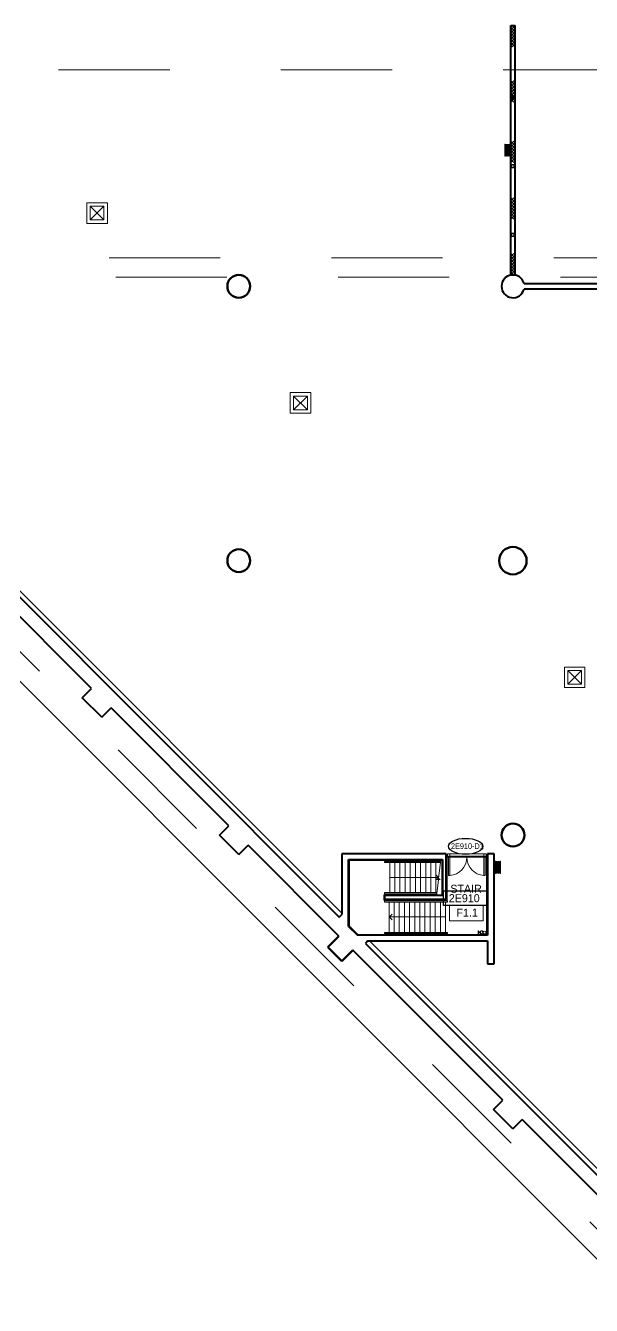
# Model space of a CAD drawing. Header units: metres. Extents: x 1807 to 3745, y 842 to 1968.
# Drawn here: x 3308.7 to 3333.4, y 1335.4 to 1391.4 of the extents above; entities that cross this region are included whole.
import ezdxf
from ezdxf.enums import TextEntityAlignment as Align

# ---------------------------------------------------------------- set-up
doc = ezdxf.new("R2010")
doc.units = ezdxf.units.M
doc.header["$MEASUREMENT"] = 0
doc.linetypes.add('DGN1', pattern=[7.299439, 0, -7.299439])
doc.linetypes.add('DGN2', pattern=[9.732586, 4.866293, -4.866293])
doc.layers.get('0').update_dxf_attribs({"lineweight": 0})
for name, color, linetype, lineweight in [('Level 1', 7, 'Continuous', 0), ('Level 31', 7, 'Continuous', 0), ('Level 33', 7, 'Continuous', 0), ('Primary Door', 7, 'Continuous', 0), ('TRIRIGA DOOR BOX', 7, 'Continuous', 0)]:
    doc.layers.add(name, color=color, linetype=linetype, lineweight=lineweight)
doc.styles.add('Style-CHAR_FAST_FONT', font='CHAR_FAST_FONT.shx', dxfattribs={"height": 0.2})

# ---------------------------------------------------------------- blocks, each defined once
blk = doc.blocks.new('AnonymusCell_160')
at = {"layer": 'Primary Door', "color": 7, "linetype": 'Continuous', "lineweight": 30}
blk.add_ellipse((0, 0), major_axis=(0.75, 0), ratio=0.466667, dxfattribs=at)
at = {"layer": 'Primary Door', "color": 7, "linetype": 'Continuous', "lineweight": 30, "style": 'Style-CHAR_FAST_FONT', "width": 0.799986}
blk.add_text('2E910-D1', height=0.25, dxfattribs=at).set_placement((-0.643, 0.133), align=Align.TOP_LEFT)
blk = doc.blocks.new('RFNUM4_30')
at = {"layer": 'Level 33', "color": 7, "linetype": 'Continuous', "lineweight": 13, "extrusion": (0, 0, -1)}
blk.add_lwpolyline([(0.00203, -0.00207), (-0.00782, -0.00207), (-0.00782, 0.00235), (0.00203, 0.00235)], close=True, dxfattribs=at)
at = {"layer": 'Level 33', "color": 7, "linetype": 'Continuous', "lineweight": 13, "extrusion": (0, 0, -1), "style": 'Style-CHAR_FAST_FONT'}
blk.add_text('F1.1', height=0.002333, rotation=180, dxfattribs=at).set_placement((-0.00002, 0), align=Align.MIDDLE_LEFT)

msp = doc.modelspace()

# ---------------------------------------------------------------- linework, layer by layer
at = {"layer": 'Level 1', "color": 7, "linetype": 'DGN2', "lineweight": 0}
for p, q in [((3371.21, 1301.234), (3257.21, 1415.234)), ((3334.44, 1389.46), (3254, 1389.46)), ((3336.651, 1381.24), (3254, 1381.24)), ((3336.943, 1380.4), (3254, 1380.4))]:
    msp.add_line(p, q, dxfattribs=at)
at = {"layer": 'Level 1', "color": 7, "linetype": 'Continuous', "lineweight": 40}
for p, q in [((3329.9, 1391.4), (3330.1, 1391.4)), ((3329.9, 1380.5), (3329.9, 1391.4)), ((3330.1, 1380.5), (3330.1, 1391.4)), ((3329.9, 1380.5), (3330.1, 1380.5)), ((3330.484, 1380.125), (3341.413, 1380.125)), ((3341.413, 1379.875), (3330.484, 1379.875)), ((3299.549, 1375.264), (3322.399, 1352.414)), ((3311.558, 1362.407), (3306.407, 1367.558)), ((3311.151, 1362), (3311.558, 1362.407)), ((3312, 1361.151), (3311.151, 1362)), ((3312, 1361.151), (3312.407, 1361.558)), ((3317.558, 1356.407), (3312.407, 1361.558)), ((3317.151, 1356), (3317.558, 1356.407)), ((3318, 1355.151), (3317.151, 1356)), ((3318, 1355.151), (3318.407, 1355.558)), ((3322.383, 1351.582), (3318.407, 1355.558)), ((3327.08, 1355.18), (3322.505, 1355.18)), ((3322.505, 1355.18), (3322.505, 1352.52)), ((3327.08, 1353.195), (3327.08, 1355.18)), ((3329.18, 1355.18), (3328.88, 1355.18)), ((3328.88, 1355.18), (3328.88, 1351.62)), ((3329.18, 1351.37), (3329.18, 1355.18)), ((3322.805, 1352.008), (3322.805, 1354.93)), ((3322.805, 1354.93), (3326.92, 1354.93)), ((3326.92, 1354.93), (3326.92, 1353.355)), ((3326.92, 1353.355), (3324.38, 1353.355)), ((3324.38, 1353.355), (3324.38, 1353.195)), ((3324.38, 1353.195), (3327.08, 1353.195)), ((3322.399, 1352.414), (3322.505, 1352.52)), ((3322.805, 1352.008), (3323.193, 1351.62)), ((3328.88, 1351.62), (3323.193, 1351.62)), ((3323.655, 1351.37), (3323.549, 1351.264)), ((3323.549, 1351.264), (3345.314, 1329.499)), ((3323.655, 1351.37), (3328.88, 1351.37)), ((3328.88, 1351.37), (3328.88, 1350.37)), ((3329.18, 1350.37), (3329.18, 1351.37)), ((3329.558, 1344.407), (3322.994, 1350.97)), ((3328.88, 1350.37), (3329.18, 1350.37)), ((3329.151, 1344), (3329.558, 1344.407)), ((3330, 1343.151), (3329.151, 1344)), ((3330, 1343.151), (3330.407, 1343.558)), ((3335.558, 1338.407), (3330.407, 1343.558))]:
    msp.add_line(p, q, dxfattribs=at)
at = {"layer": 'Level 1', "color": 7, "linetype": 'Continuous', "lineweight": 0}
for p, q in [((3330.1, 1391.4), (3329.9, 1391.2)), ((3329.9, 1391.333), (3329.967, 1391.4)), ((3329.967, 1391.4), (3330.1, 1391.267)), ((3330.1, 1391.133), (3329.9, 1391.333)), ((3330.1, 1391.267), (3329.9, 1391.067)), ((3329.9, 1391.2), (3330.1, 1391)), ((3329.9, 1390.933), (3330.1, 1391.133)), ((3329.9, 1391.067), (3330.1, 1390.867)), ((3330.1, 1391), (3329.9, 1390.8)), ((3330.1, 1390.733), (3329.9, 1390.933)), ((3330.1, 1390.867), (3329.9, 1390.667)), ((3329.9, 1390.8), (3330.1, 1390.6)), ((3329.9, 1390.533), (3330.1, 1390.733)), ((3329.9, 1390.667), (3330.1, 1390.467)), ((3329.967, 1390.467), (3329.9, 1390.533)), ((3330.1, 1390.6), (3329.967, 1390.467)), ((3329.9, 1388.855), (3330.033, 1388.988)), ((3330.1, 1388.788), (3329.9, 1388.988)), ((3330.1, 1388.922), (3329.9, 1388.722)), ((3330.1, 1388.655), (3329.9, 1388.855)), ((3329.9, 1388.588), (3330.1, 1388.788)), ((3329.9, 1388.722), (3330.1, 1388.522)), ((3329.9, 1388.455), (3330.1, 1388.655)), ((3330.1, 1388.388), (3329.9, 1388.588)), ((3330.033, 1388.988), (3330.1, 1388.922)), ((3330.1, 1388.522), (3329.9, 1388.322)), ((3330.1, 1388.255), (3329.9, 1388.455)), ((3329.9, 1388.188), (3330.1, 1388.388)), ((3329.9, 1388.322), (3330.1, 1388.122)), ((3329.9, 1388.055), (3330.1, 1388.255)), ((3330.033, 1388.055), (3329.9, 1388.188)), ((3329.94, 1388.31), (3330.06, 1388.19)), ((3330.06, 1388.31), (3329.94, 1388.19)), ((3330.1, 1388.122), (3330.033, 1388.055)), ((3329.9, 1386.22), (3330.033, 1386.353)), ((3330.1, 1386.153), (3329.9, 1386.353)), ((3330.033, 1386.353), (3330.1, 1386.287)), ((3329.661, 1386.196), (3329.661, 1385.706)), ((3329.68, 1386.196), (3329.68, 1385.706)), ((3329.698, 1386.196), (3329.698, 1385.706)), ((3329.717, 1386.196), (3329.717, 1385.706)), ((3329.735, 1386.196), (3329.735, 1385.706)), ((3329.754, 1386.196), (3329.754, 1385.706)), ((3329.772, 1386.193), (3329.772, 1385.706)), ((3329.772, 1386.193), (3329.772, 1385.706)), ((3329.791, 1386.196), (3329.791, 1385.706)), ((3329.809, 1386.196), (3329.809, 1385.706)), ((3329.828, 1386.196), (3329.828, 1385.706)), ((3329.847, 1386.196), (3329.847, 1385.706)), ((3330.1, 1386.287), (3329.9, 1386.087)), ((3330.1, 1386.02), (3329.9, 1386.22)), ((3329.9, 1385.953), (3330.1, 1386.153)), ((3329.9, 1386.087), (3330.1, 1385.887)), ((3329.9, 1385.82), (3330.1, 1386.02)), ((3330.1, 1385.753), (3329.9, 1385.953)), ((3330.1, 1385.887), (3329.9, 1385.687)), ((3330.1, 1385.62), (3329.9, 1385.82)), ((3329.9, 1385.553), (3330.1, 1385.753)), ((3329.9, 1385.687), (3330.1, 1385.487)), ((3329.9, 1385.42), (3330.1, 1385.62)), ((3330.033, 1385.42), (3329.9, 1385.553)), ((3330.1, 1385.487), (3330.033, 1385.42)), ((3311.35, 1383.65), (3312.25, 1383.65)), ((3311.35, 1382.75), (3311.35, 1383.65)), ((3312.25, 1383.65), (3312.25, 1382.75)), ((3329.9, 1383.73), (3330.033, 1383.863)), ((3330.1, 1383.663), (3329.9, 1383.863)), ((3330.1, 1383.796), (3329.9, 1383.596)), ((3330.1, 1383.53), (3329.9, 1383.73)), ((3329.9, 1383.463), (3330.1, 1383.663)), ((3329.9, 1383.596), (3330.1, 1383.396)), ((3329.9, 1383.33), (3330.1, 1383.53)), ((3330.033, 1383.863), (3330.1, 1383.796)), ((3311.5, 1383.5), (3312.1, 1382.9)), ((3312.1, 1383.5), (3311.5, 1382.9)), ((3330.1, 1383.263), (3329.9, 1383.463)), ((3330.1, 1383.396), (3329.9, 1383.196)), ((3330.1, 1383.13), (3329.9, 1383.33)), ((3329.9, 1383.063), (3330.1, 1383.263)), ((3329.9, 1383.196), (3330.1, 1382.996)), ((3329.9, 1382.93), (3330.1, 1383.13)), ((3330.033, 1382.93), (3329.9, 1383.063)), ((3330.1, 1382.996), (3330.033, 1382.93)), ((3312.25, 1382.75), (3311.35, 1382.75)), ((3329.9, 1381.3), (3330.033, 1381.433)), ((3330.1, 1381.233), (3329.9, 1381.433)), ((3330.1, 1381.367), (3329.9, 1381.167)), ((3330.1, 1381.1), (3329.9, 1381.3)), ((3330.033, 1381.433), (3330.1, 1381.367)), ((3329.9, 1381.033), (3330.1, 1381.233)), ((3329.9, 1381.167), (3330.1, 1380.967)), ((3329.9, 1380.9), (3330.1, 1381.1)), ((3330.1, 1380.833), (3329.9, 1381.033)), ((3330.1, 1380.967), (3329.9, 1380.767)), ((3330.1, 1380.7), (3329.9, 1380.9)), ((3329.9, 1380.633), (3330.1, 1380.833)), ((3329.9, 1380.767), (3330.1, 1380.567)), ((3329.9, 1380.5), (3330.1, 1380.7)), ((3330.033, 1380.5), (3329.9, 1380.633)), ((3330.1, 1380.567), (3330.033, 1380.5)), ((3322.505, 1352.591), (3299.726, 1375.37)), ((3321.15, 1375.35), (3320.25, 1375.35)), ((3320.25, 1375.35), (3320.25, 1374.45)), ((3320.4, 1374.6), (3321, 1375.2)), ((3321, 1374.6), (3320.4, 1375.2)), ((3321.15, 1374.45), (3321.15, 1375.35)), ((3320.25, 1374.45), (3321.15, 1374.45)), ((3333.149, 1363.35), (3332.249, 1363.35)), ((3332.249, 1363.35), (3332.249, 1362.45)), ((3332.399, 1362.6), (3332.999, 1363.2)), ((3332.999, 1362.6), (3332.399, 1363.2)), ((3333.149, 1362.45), (3333.149, 1363.35)), ((3332.249, 1362.45), (3333.149, 1362.45)), ((3327.13, 1355.03), (3327.13, 1355.18)), ((3327.13, 1355.18), (3327.23, 1355.18)), ((3327.13, 1355.03), (3327.13, 1355.18)), ((3327.13, 1355.18), (3327.23, 1355.18)), ((3327.18, 1355.03), (3327.13, 1355.03)), ((3327.18, 1355.03), (3327.13, 1355.03)), ((3327.23, 1355.08), (3327.18, 1355.08)), ((3327.18, 1355.08), (3327.18, 1355.03)), ((3327.23, 1355.08), (3327.18, 1355.08)), ((3327.18, 1355.08), (3327.18, 1355.03)), ((3328.78, 1355.08), (3327.18, 1355.08)), ((3327.18, 1355.08), (3327.18, 1355.03)), ((3327.18, 1355.03), (3327.18, 1354.232)), ((3327.23, 1355.03), (3327.18, 1355.03)), ((3327.18, 1355.03), (3328.78, 1355.03)), ((3327.23, 1355.18), (3327.23, 1355.08)), ((3327.23, 1355.18), (3327.23, 1355.08)), ((3327.23, 1355.18), (3328.73, 1355.18)), ((3327.23, 1355.08), (3327.23, 1355.18)), ((3328.73, 1355.08), (3327.23, 1355.08)), ((3327.23, 1354.232), (3327.23, 1355.03)), ((3328.83, 1355.18), (3328.73, 1355.18)), ((3328.73, 1355.18), (3328.73, 1355.08)), ((3328.83, 1355.18), (3328.73, 1355.18)), ((3328.73, 1355.18), (3328.73, 1355.08)), ((3328.73, 1355.18), (3328.73, 1355.08)), ((3328.73, 1355.08), (3328.78, 1355.08)), ((3328.73, 1355.08), (3328.78, 1355.08)), ((3328.73, 1354.232), (3328.73, 1355.03)), ((3328.73, 1355.03), (3328.78, 1355.03)), ((3328.78, 1355.08), (3328.78, 1355.03)), ((3328.78, 1355.08), (3328.78, 1355.03)), ((3328.78, 1355.03), (3328.78, 1355.08)), ((3328.78, 1355.03), (3328.83, 1355.03)), ((3328.78, 1355.03), (3328.78, 1354.232)), ((3328.78, 1355.03), (3328.83, 1355.03)), ((3328.83, 1355.03), (3328.83, 1355.18)), ((3328.83, 1355.03), (3328.83, 1355.18)), ((3326.839, 1354.852), (3324.38, 1354.852)), ((3324.38, 1354.852), (3324.38, 1354.803)), ((3324.38, 1354.803), (3326.833, 1354.803)), ((3324.605, 1354.891), (3324.605, 1354.852)), ((3324.605, 1354.852), (3324.83, 1354.852)), ((3324.605, 1353.483), (3324.605, 1354.803)), ((3324.605, 1354.803), (3324.83, 1354.803)), ((3324.83, 1354.852), (3324.83, 1354.892)), ((3324.83, 1354.892), (3325.055, 1354.892)), ((3324.83, 1354.803), (3324.83, 1353.483)), ((3325.055, 1354.892), (3325.055, 1354.852)), ((3325.055, 1354.852), (3325.28, 1354.852)), ((3325.055, 1353.483), (3325.055, 1354.803)), ((3325.055, 1354.803), (3325.28, 1354.803)), ((3325.28, 1354.852), (3325.28, 1354.892)), ((3325.28, 1354.892), (3325.505, 1354.892)), ((3325.28, 1354.803), (3325.28, 1353.483)), ((3325.505, 1354.892), (3325.505, 1354.852)), ((3325.505, 1354.852), (3325.73, 1354.852)), ((3325.505, 1353.483), (3325.505, 1354.803)), ((3325.505, 1354.803), (3325.73, 1354.803)), ((3325.73, 1354.852), (3325.73, 1354.892)), ((3325.73, 1354.892), (3325.955, 1354.892)), ((3325.73, 1354.803), (3325.73, 1353.483)), ((3325.955, 1354.892), (3325.955, 1354.852)), ((3325.955, 1354.852), (3326.18, 1354.852)), ((3325.955, 1353.483), (3325.955, 1354.803)), ((3325.955, 1354.803), (3326.18, 1354.803)), ((3326.18, 1354.852), (3326.18, 1354.892)), ((3326.18, 1354.892), (3326.405, 1354.892)), ((3326.18, 1354.803), (3326.18, 1353.483)), ((3326.405, 1354.892), (3326.405, 1354.852)), ((3326.405, 1354.852), (3326.63, 1354.852)), ((3326.405, 1353.483), (3326.405, 1354.803)), ((3326.405, 1354.803), (3326.63, 1354.803)), ((3326.63, 1354.852), (3326.63, 1354.892)), ((3326.63, 1354.892), (3326.636, 1354.892)), ((3326.63, 1354.803), (3326.63, 1353.483)), ((3326.85, 1354.935), (3326.742, 1354.095)), ((3326.85, 1354.935), (3326.742, 1354.095)), ((3329.257, 1354.837), (3329.257, 1354.347)), ((3329.276, 1354.837), (3329.276, 1354.347)), ((3329.294, 1354.837), (3329.294, 1354.347)), ((3329.313, 1354.837), (3329.313, 1354.347)), ((3329.331, 1354.834), (3329.331, 1354.347)), ((3329.331, 1354.834), (3329.331, 1354.347)), ((3329.35, 1354.837), (3329.35, 1354.347)), ((3329.368, 1354.837), (3329.368, 1354.347)), ((3329.387, 1354.837), (3329.387, 1354.347)), ((3329.405, 1354.837), (3329.405, 1354.347)), ((3329.424, 1354.837), (3329.424, 1354.347)), ((3329.442, 1354.837), (3329.442, 1354.347)), ((3326.747, 1354.148), (3324.605, 1354.148)), ((3326.747, 1354.148), (3326.641, 1354.254)), ((3326.735, 1354.148), (3326.641, 1354.054)), ((3326.747, 1354.028), (3326.653, 1353.345)), ((3326.747, 1354.028), (3326.653, 1353.345)), ((3326.814, 1354.055), (3326.662, 1354.064)), ((3326.662, 1354.064), (3326.747, 1354.028)), ((3326.814, 1354.055), (3326.662, 1354.064)), ((3326.662, 1354.064), (3326.747, 1354.028)), ((3326.742, 1354.095), (3326.814, 1354.055)), ((3326.742, 1354.095), (3326.814, 1354.055)), ((3327.18, 1354.232), (3327.23, 1354.232)), ((3328.78, 1354.232), (3328.73, 1354.232)), ((3326.672, 1353.483), (3324.38, 1353.483)), ((3324.38, 1353.483), (3324.38, 1353.432)), ((3324.38, 1353.432), (3326.66, 1353.432)), ((3324.605, 1353.432), (3324.605, 1353.392)), ((3324.605, 1353.392), (3324.83, 1353.392)), ((3324.83, 1353.483), (3325.055, 1353.483)), ((3324.83, 1353.392), (3324.83, 1353.432)), ((3324.83, 1353.432), (3325.055, 1353.432)), ((3325.055, 1353.432), (3325.055, 1353.392)), ((3325.055, 1353.392), (3325.28, 1353.392)), ((3325.28, 1353.483), (3325.505, 1353.483)), ((3325.28, 1353.392), (3325.28, 1353.432)), ((3325.28, 1353.432), (3325.505, 1353.432)), ((3325.505, 1353.432), (3325.505, 1353.392)), ((3325.505, 1353.392), (3325.73, 1353.392)), ((3325.73, 1353.483), (3325.955, 1353.483)), ((3325.73, 1353.392), (3325.73, 1353.432)), ((3325.73, 1353.432), (3325.955, 1353.432)), ((3325.955, 1353.432), (3325.955, 1353.392)), ((3325.955, 1353.392), (3326.18, 1353.392)), ((3326.18, 1353.483), (3326.405, 1353.483)), ((3326.18, 1353.392), (3326.18, 1353.432)), ((3326.18, 1353.432), (3326.405, 1353.432)), ((3326.405, 1353.432), (3326.405, 1353.392)), ((3326.405, 1353.392), (3326.63, 1353.392)), ((3326.63, 1353.483), (3326.667, 1353.483)), ((3326.63, 1353.392), (3326.63, 1353.432)), ((3326.63, 1353.432), (3326.667, 1353.432)), ((3324.38, 1353.118), (3324.38, 1353.068)), ((3327.13, 1353.118), (3324.38, 1353.118)), ((3324.38, 1353.068), (3327.13, 1353.068)), ((3324.575, 1353.118), (3324.575, 1353.158)), ((3324.575, 1353.158), (3324.8, 1353.158)), ((3324.575, 1353.068), (3324.575, 1351.747)), ((3324.8, 1353.158), (3324.8, 1353.118)), ((3324.8, 1353.118), (3325.025, 1353.118)), ((3324.8, 1351.747), (3324.8, 1353.068)), ((3324.8, 1353.068), (3325.025, 1353.068)), ((3325.025, 1353.118), (3325.025, 1353.158)), ((3325.025, 1353.158), (3325.25, 1353.158)), ((3325.025, 1353.068), (3325.025, 1351.747)), ((3325.25, 1353.158), (3325.25, 1353.118)), ((3325.25, 1353.118), (3325.475, 1353.118)), ((3325.25, 1351.747), (3325.25, 1353.068)), ((3325.25, 1353.068), (3325.475, 1353.068)), ((3325.475, 1353.118), (3325.475, 1353.158)), ((3325.475, 1353.158), (3325.7, 1353.158)), ((3325.475, 1353.068), (3325.475, 1351.747)), ((3325.7, 1353.158), (3325.7, 1353.118)), ((3325.7, 1353.118), (3325.925, 1353.118)), ((3325.7, 1351.747), (3325.7, 1353.068)), ((3325.7, 1353.068), (3325.925, 1353.068)), ((3325.925, 1353.118), (3325.925, 1353.158)), ((3325.925, 1353.158), (3326.15, 1353.158)), ((3325.925, 1353.068), (3325.925, 1351.747)), ((3326.15, 1353.158), (3326.15, 1353.118)), ((3326.15, 1353.118), (3326.375, 1353.118)), ((3326.15, 1351.747), (3326.15, 1353.068)), ((3326.15, 1353.068), (3326.375, 1353.068)), ((3326.375, 1353.118), (3326.375, 1353.158)), ((3326.375, 1353.158), (3326.6, 1353.158)), ((3326.375, 1353.068), (3326.375, 1351.747)), ((3326.6, 1353.158), (3326.6, 1353.118)), ((3326.6, 1353.118), (3326.825, 1353.118)), ((3326.6, 1351.747), (3326.6, 1353.068)), ((3326.6, 1353.068), (3326.825, 1353.068)), ((3326.825, 1353.118), (3326.825, 1353.158)), ((3326.825, 1353.158), (3327.05, 1353.158)), ((3326.825, 1353.068), (3326.825, 1351.747)), ((3327.05, 1353.158), (3327.05, 1353.118)), ((3327.05, 1351.747), (3327.05, 1353.068)), ((3327.13, 1353.068), (3327.13, 1353.118)), ((3327.05, 1352.418), (3324.575, 1352.418)), ((3324.575, 1352.418), (3324.706, 1352.287)), ((3324.584, 1352.404), (3324.716, 1352.536)), ((3324.38, 1351.747), (3324.38, 1351.697)), ((3327.13, 1351.747), (3324.38, 1351.747)), ((3324.38, 1351.697), (3327.13, 1351.697)), ((3324.575, 1351.747), (3324.8, 1351.747)), ((3324.575, 1351.658), (3324.575, 1351.697)), ((3324.575, 1351.697), (3324.8, 1351.697)), ((3324.8, 1351.697), (3324.8, 1351.658)), ((3324.8, 1351.658), (3325.025, 1351.658)), ((3325.025, 1351.747), (3325.25, 1351.747)), ((3325.025, 1351.658), (3325.025, 1351.697)), ((3325.025, 1351.697), (3325.25, 1351.697)), ((3325.25, 1351.697), (3325.25, 1351.658)), ((3325.25, 1351.658), (3325.475, 1351.658)), ((3325.475, 1351.747), (3325.7, 1351.747)), ((3325.475, 1351.658), (3325.475, 1351.697)), ((3325.475, 1351.697), (3325.7, 1351.697)), ((3325.7, 1351.697), (3325.7, 1351.658)), ((3325.7, 1351.658), (3325.925, 1351.658)), ((3325.925, 1351.747), (3326.15, 1351.747)), ((3325.925, 1351.658), (3325.925, 1351.697)), ((3325.925, 1351.697), (3326.15, 1351.697)), ((3326.15, 1351.697), (3326.15, 1351.658)), ((3326.15, 1351.658), (3326.375, 1351.658)), ((3326.375, 1351.747), (3326.6, 1351.747)), ((3326.375, 1351.658), (3326.375, 1351.697)), ((3326.375, 1351.697), (3326.6, 1351.697)), ((3326.6, 1351.697), (3326.6, 1351.658)), ((3326.6, 1351.658), (3326.825, 1351.658)), ((3326.825, 1351.747), (3327.05, 1351.747)), ((3326.825, 1351.658), (3326.825, 1351.697)), ((3326.825, 1351.697), (3327.05, 1351.697)), ((3327.05, 1351.697), (3327.05, 1351.658)), ((3327.13, 1351.697), (3327.13, 1351.747)), ((3328.498, 1351.812), (3328.478, 1351.812)), ((3328.478, 1351.812), (3328.478, 1351.678)), ((3328.478, 1351.678), (3328.498, 1351.678)), ((3328.498, 1351.678), (3328.498, 1351.812)), ((3328.533, 1351.753), (3328.498, 1351.753)), ((3328.498, 1351.753), (3328.498, 1351.737)), ((3328.498, 1351.737), (3328.533, 1351.737)), ((3328.533, 1351.753), (3328.533, 1351.757)), ((3328.533, 1351.737), (3328.533, 1351.753)), ((3328.533, 1351.733), (3328.533, 1351.737)), ((3328.553, 1351.755), (3328.565, 1351.755)), ((3328.553, 1351.735), (3328.565, 1351.735)), ((3328.553, 1351.723), (3328.565, 1351.723)), ((3328.565, 1351.767), (3328.556, 1351.767)), ((3328.575, 1351.793), (3328.565, 1351.793)), ((3328.565, 1351.793), (3328.565, 1351.697)), ((3328.565, 1351.723), (3328.565, 1351.767)), ((3328.565, 1351.697), (3328.575, 1351.697)), ((3328.575, 1351.697), (3328.575, 1351.793)), ((3328.675, 1351.793), (3328.69, 1351.793)), ((3328.675, 1351.764), (3328.69, 1351.764)), ((3328.675, 1351.726), (3328.69, 1351.726)), ((3328.69, 1351.697), (3328.675, 1351.697)), ((3328.69, 1351.698), (3328.69, 1351.697)), ((3328.692, 1351.784), (3328.709, 1351.784)), ((3328.709, 1351.707), (3328.692, 1351.707)), ((3345.42, 1329.676), (3323.726, 1351.37))]:
    msp.add_line(p, q, dxfattribs=at)
at = {"layer": 'Level 1', "color": 7, "linetype": 'Continuous', "lineweight": 30}
for p, q in [((3330.06, 1388.31), (3329.94, 1388.31)), ((3329.94, 1388.31), (3329.94, 1388.19)), ((3329.94, 1388.19), (3330.06, 1388.19)), ((3330.06, 1388.19), (3330.06, 1388.31)), ((3329.871, 1386.001), (3329.871, 1385.899)), ((3329.9, 1386.001), (3329.871, 1386.001)), ((3329.871, 1385.899), (3329.9, 1385.899)), ((3329.9, 1385.899), (3329.9, 1386.001)), ((3330.06, 1385.31), (3329.94, 1385.31)), ((3329.94, 1385.31), (3329.94, 1385.19)), ((3330.06, 1385.19), (3330.06, 1385.31)), ((3329.94, 1385.19), (3330.06, 1385.19)), ((3330.06, 1382.31), (3329.94, 1382.31)), ((3329.94, 1382.31), (3329.94, 1382.19)), ((3329.94, 1382.19), (3330.06, 1382.19)), ((3330.06, 1382.19), (3330.06, 1382.31)), ((3329.203, 1354.54), (3329.203, 1354.643)), ((3329.203, 1354.643), (3329.233, 1354.643)), ((3329.233, 1354.54), (3329.203, 1354.54)), ((3329.233, 1354.643), (3329.233, 1354.54))]:
    msp.add_line(p, q, dxfattribs=at)
at = {"layer": 'Level 1', "color": 7, "linetype": 'Continuous', "lineweight": 13}
for p, q in [((3364.375, 1306.761), (3284.736, 1386.4)), ((3329.645, 1386.216), (3329.645, 1385.686)), ((3329.66, 1386.216), (3329.645, 1386.216)), ((3329.66, 1385.686), (3329.66, 1386.216)), ((3329.85, 1386.216), (3329.85, 1385.686)), ((3329.864, 1386.216), (3329.85, 1386.216)), ((3329.864, 1385.686), (3329.864, 1386.216)), ((3329.645, 1385.686), (3329.66, 1385.686)), ((3329.85, 1385.686), (3329.864, 1385.686)), ((3311.5, 1383.5), (3312.1, 1383.5)), ((3311.5, 1382.9), (3311.5, 1383.5)), ((3312.1, 1383.5), (3312.1, 1382.9)), ((3312.1, 1382.9), (3311.5, 1382.9)), ((3321, 1375.2), (3320.4, 1375.2)), ((3320.4, 1375.2), (3320.4, 1374.6)), ((3321, 1374.6), (3321, 1375.2)), ((3320.4, 1374.6), (3321, 1374.6)), ((3332.999, 1363.2), (3332.399, 1363.2)), ((3332.399, 1363.2), (3332.399, 1362.6)), ((3332.999, 1362.6), (3332.999, 1363.2)), ((3332.399, 1362.6), (3332.999, 1362.6)), ((3327.117, 1355.03), (3327.117, 1353.158)), ((3328.842, 1351.658), (3328.842, 1355.08)), ((3326.883, 1354.892), (3322.842, 1354.892)), ((3322.842, 1354.892), (3322.842, 1352.024)), ((3326.883, 1353.392), (3326.883, 1354.892)), ((3329.239, 1354.327), (3329.239, 1354.857)), ((3329.239, 1354.857), (3329.253, 1354.857)), ((3329.253, 1354.857), (3329.253, 1354.327)), ((3329.444, 1354.327), (3329.444, 1354.857)), ((3329.444, 1354.857), (3329.459, 1354.857)), ((3329.459, 1354.857), (3329.459, 1354.327)), ((3329.253, 1354.327), (3329.239, 1354.327)), ((3329.459, 1354.327), (3329.444, 1354.327)), ((3324.342, 1353.158), (3324.342, 1353.392)), ((3324.342, 1353.392), (3326.883, 1353.392)), ((3327.117, 1353.158), (3324.342, 1353.158)), ((3322.842, 1352.024), (3323.209, 1351.658)), ((3323.209, 1351.658), (3328.842, 1351.658))]:
    msp.add_line(p, q, dxfattribs=at)
at = {"layer": 'Level 1', "color": 7, "linetype": 'DGN1', "lineweight": 0}
for p, q in [((3329.87, 1385.999), (3329.663, 1385.999)), ((3329.87, 1385.902), (3329.663, 1385.902)), ((3329.233, 1354.64), (3329.44, 1354.64)), ((3329.233, 1354.544), (3329.44, 1354.544))]:
    msp.add_line(p, q, dxfattribs=at)
at = {"layer": 'Level 1', "color": 7, "linetype": 'Continuous', "lineweight": 53}
for p, q in [((3321.902, 1351.101), (3322.383, 1351.582)), ((3322.513, 1350.49), (3321.902, 1351.101)), ((3322.994, 1350.97), (3322.513, 1350.49))]:
    msp.add_line(p, q, dxfattribs=at)
at = {"layer": 'Level 1', "color": 7, "linetype": 'Continuous', "lineweight": 70}
for centre, radius in [((3318, 1380), 0.5), ((3318, 1368), 0.5), ((3330, 1368), 0.6), ((3330, 1356), 0.5)]:
    msp.add_circle(centre, radius, dxfattribs=at)
at = {"layer": 'Level 1', "color": 7, "linetype": 'Continuous', "lineweight": 13}
msp.add_circle((3328.755, 1351.745), 0.06, dxfattribs=at)
at = {"layer": 'Level 1', "color": 7, "linetype": 'Continuous', "lineweight": 40}
msp.add_arc((3330, 1380), 0.5, 14.4787, 345.5236, dxfattribs=at)
at = {"layer": 'Level 1', "color": 7, "linetype": 'Continuous', "lineweight": 0}
for centre, radius, start, end in [((3328.533, 1351.777), 0.0205, 269.2613, 320.134), ((3328.533, 1351.713), 0.0205, 39.866, 90.7387), ((3328.56, 1351.745), 0.0127, 124.4192, 235.5808), ((3328.554, 1351.762), 0.00618, 76.1244, 256.1244), ((3328.554, 1351.728), 0.00618, 103.8756, 256.1244), ((3328.579, 1351.872), 0.0799, 267.2159, 307.4014), ((3328.579, 1351.618), 0.0799, 52.5986, 92.7841), ((3328.644, 1351.779), 0.0339, 23.2427, 118.8427), ((3328.644, 1351.711), 0.0339, 241.1573, 336.7573), ((3328.712, 1351.778), 0.04, 158.767, 201.233), ((3328.743, 1351.745), 0.0701, 164.7036, 195.2964), ((3328.712, 1351.712), 0.04, 158.767, 201.233), ((3328.653, 1351.778), 0.04, 338.767, 21.233), ((3328.622, 1351.745), 0.0701, 344.7036, 15.2964), ((3328.653, 1351.712), 0.04, 338.767, 21.233)]:
    msp.add_arc(centre, radius, start, end, dxfattribs=at)
at = {"layer": 'Level 1', "color": 7, "linetype": 'Continuous', "lineweight": 0, "extrusion": (0, 0, -1)}
for centre, major_axis, ratio, start_param, end_param in [((3329.67, 1386.189), (0, -0.017), 0.578812, 1.981756, 4.478097), ((3329.689, 1386.189), (0, -0.017), 0.578812, 1.981756, 4.478097), ((3329.707, 1386.189), (0, -0.017), 0.578812, 1.981756, 4.478097), ((3329.726, 1386.189), (0, -0.017), 0.578812, 1.981756, 4.478097), ((3329.744, 1386.189), (0, -0.017), 0.578812, 1.981756, 4.478097), ((3329.763, 1386.189), (0, -0.017), 0.578812, 1.981756, 4.478097), ((3329.782, 1385.712), (0, 0.017), 0.578813, 1.981756, 4.478097), ((3329.8, 1385.712), (0, 0.017), 0.578813, 1.981756, 4.478097), ((3329.819, 1385.712), (0, 0.017), 0.578813, 1.981756, 4.478097), ((3329.837, 1385.712), (0, 0.017), 0.578813, 1.981756, 4.478097), ((3327.168, 1355.03), (-0.812, 0), 0.985164, 3.141593, 4.63539), ((3329.266, 1354.83), (0, -0.017), 0.578812, 1.981756, 4.478097), ((3329.285, 1354.83), (0, -0.017), 0.578812, 1.981756, 4.478097), ((3329.303, 1354.83), (0, -0.017), 0.578812, 1.981756, 4.478097), ((3329.322, 1354.83), (0, -0.017), 0.578812, 1.981756, 4.478097), ((3329.341, 1354.354), (0, 0.017), 0.578813, 1.981756, 4.478097), ((3329.359, 1354.354), (0, 0.017), 0.578813, 1.981756, 4.478097), ((3329.378, 1354.354), (0, 0.017), 0.578813, 1.981756, 4.478097), ((3329.396, 1354.354), (0, 0.017), 0.578813, 1.981756, 4.478097), ((3329.415, 1354.354), (0, 0.017), 0.578813, 1.981756, 4.478097), ((3329.433, 1354.354), (0, 0.017), 0.578813, 1.981756, 4.478097)]:
    msp.add_ellipse(centre, major_axis=major_axis, ratio=ratio, start_param=start_param, end_param=end_param, dxfattribs=at)
at = {"layer": 'Level 1', "color": 7, "linetype": 'Continuous', "lineweight": 0}
for centre, major_axis, ratio, start_param, end_param in [((3329.782, 1386.189), (0, 0.017), 0.578812, 5.123349, 7.619689), ((3329.8, 1386.189), (0, 0.017), 0.578812, 5.123349, 7.619689), ((3329.819, 1386.189), (0, 0.017), 0.578812, 5.123349, 7.619689), ((3329.837, 1386.189), (0, 0.017), 0.578812, 5.123349, 7.619689), ((3329.67, 1385.712), (0, -0.017), 0.578813, 5.123349, 7.619689), ((3329.689, 1385.712), (0, -0.017), 0.578813, 5.123349, 7.619689), ((3329.707, 1385.712), (0, -0.017), 0.578813, 5.123349, 7.619689), ((3329.726, 1385.712), (0, -0.017), 0.578813, 5.123349, 7.619689), ((3329.744, 1385.712), (0, -0.017), 0.578813, 5.123349, 7.619689), ((3329.763, 1385.712), (0, -0.017), 0.578813, 5.123349, 7.619689), ((3328.792, 1355.03), (0.812, 0), 0.985164, 3.141593, 4.63539), ((3329.341, 1354.83), (0, 0.017), 0.578812, 5.123349, 7.619689), ((3329.359, 1354.83), (0, 0.017), 0.578812, 5.123349, 7.619689), ((3329.378, 1354.83), (0, 0.017), 0.578812, 5.123349, 7.619689), ((3329.396, 1354.83), (0, 0.017), 0.578812, 5.123349, 7.619689), ((3329.415, 1354.83), (0, 0.017), 0.578812, 5.123349, 7.619689), ((3329.433, 1354.83), (0, 0.017), 0.578812, 5.123349, 7.619689), ((3329.266, 1354.354), (0, -0.017), 0.578813, 5.123349, 7.619689), ((3329.285, 1354.354), (0, -0.017), 0.578813, 5.123349, 7.619689), ((3329.303, 1354.354), (0, -0.017), 0.578813, 5.123349, 7.619689), ((3329.322, 1354.354), (0, -0.017), 0.578813, 5.123349, 7.619689)]:
    msp.add_ellipse(centre, major_axis=major_axis, ratio=ratio, start_param=start_param, end_param=end_param, dxfattribs=at)
at = {"layer": 'TRIRIGA DOOR BOX', "color": 251, "linetype": 'Continuous', "lineweight": 30, "true_color": 0x555555}
msp.add_lwpolyline([(3326.957, 1353.566), (3328.857, 1353.566), (3328.857, 1352.916), (3326.957, 1352.916)], close=True, dxfattribs=at)

# ---------------------------------------------------------------- block references
at = {"color": 7, "linetype": 'Continuous', "lineweight": 0}
msp.add_blockref('AnonymusCell_160', (3327.928, 1355.508), dxfattribs=at)
at = {"color": 7, "linetype": 'Continuous', "lineweight": 13, "extrusion": (0, 0, -1), "xscale": 149.9997392292361, "yscale": 149.9997392292361, "zscale": 149.9997392292361, "rotation": 180}
msp.add_blockref('RFNUM4_30', (-3327.525, 1352.607), dxfattribs=at)

# ---------------------------------------------------------------- texts
at = {"layer": 'Level 31', "color": 7, "linetype": 'Continuous', "lineweight": 13, "style": 'Style-CHAR_FAST_FONT'}
msp.add_text('STAIR', height=0.35, dxfattribs=at).set_placement((3327.258, 1353.653), align=Align.MIDDLE_LEFT)
at = {"layer": 'Level 33', "color": 7, "linetype": 'Continuous', "lineweight": 13, "style": 'Style-CHAR_FAST_FONT'}
msp.add_text('2E910', height=0.35, dxfattribs=at).set_placement((3327.191, 1353.241), align=Align.MIDDLE_LEFT)

doc.saveas('drawing.dxf')
